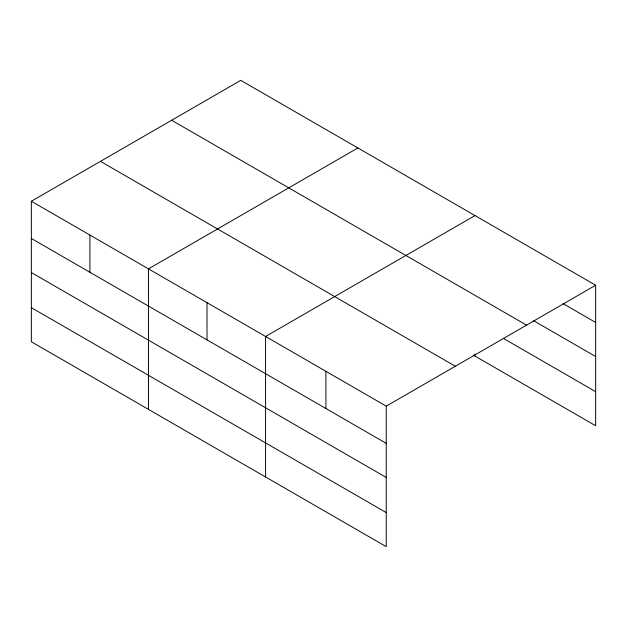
<?xml version="1.0" encoding="UTF-8"?>
<svg xmlns="http://www.w3.org/2000/svg" width="627" height="627" viewBox="0 0 627 627"><rect width="100%" height="100%" fill="white"/><g stroke="black" fill="none" stroke-linecap="round" stroke-linejoin="round"><path stroke-width="0.94" d="M31.35 201.251L386.232 406.147L386.232 546.65L31.35 341.762L31.35 201.251L240.768 80.35L595.65 285.238L595.65 425.749L473.314 355.117M357.876 147.964L148.466 268.865L148.466 409.376M474.992 215.578L265.574 336.48L265.574 476.99M386.232 406.147L595.65 285.238M562.968 303.578L595.65 322.45M533.648 320.734L595.65 356.536M171.657 120.251L526.547 325.139M503.481 338.439L595.65 391.656M100.453 161.358L455.343 366.246M31.35 238.464L386.232 443.352M31.35 272.549L386.232 477.437M31.35 307.669L386.232 512.565M474.992 354.137L474.992 356.081M325.907 371.317L325.907 408.522M207.02 302.676L207.02 339.881M89.904 235.062L89.904 272.267"/></g></svg>
